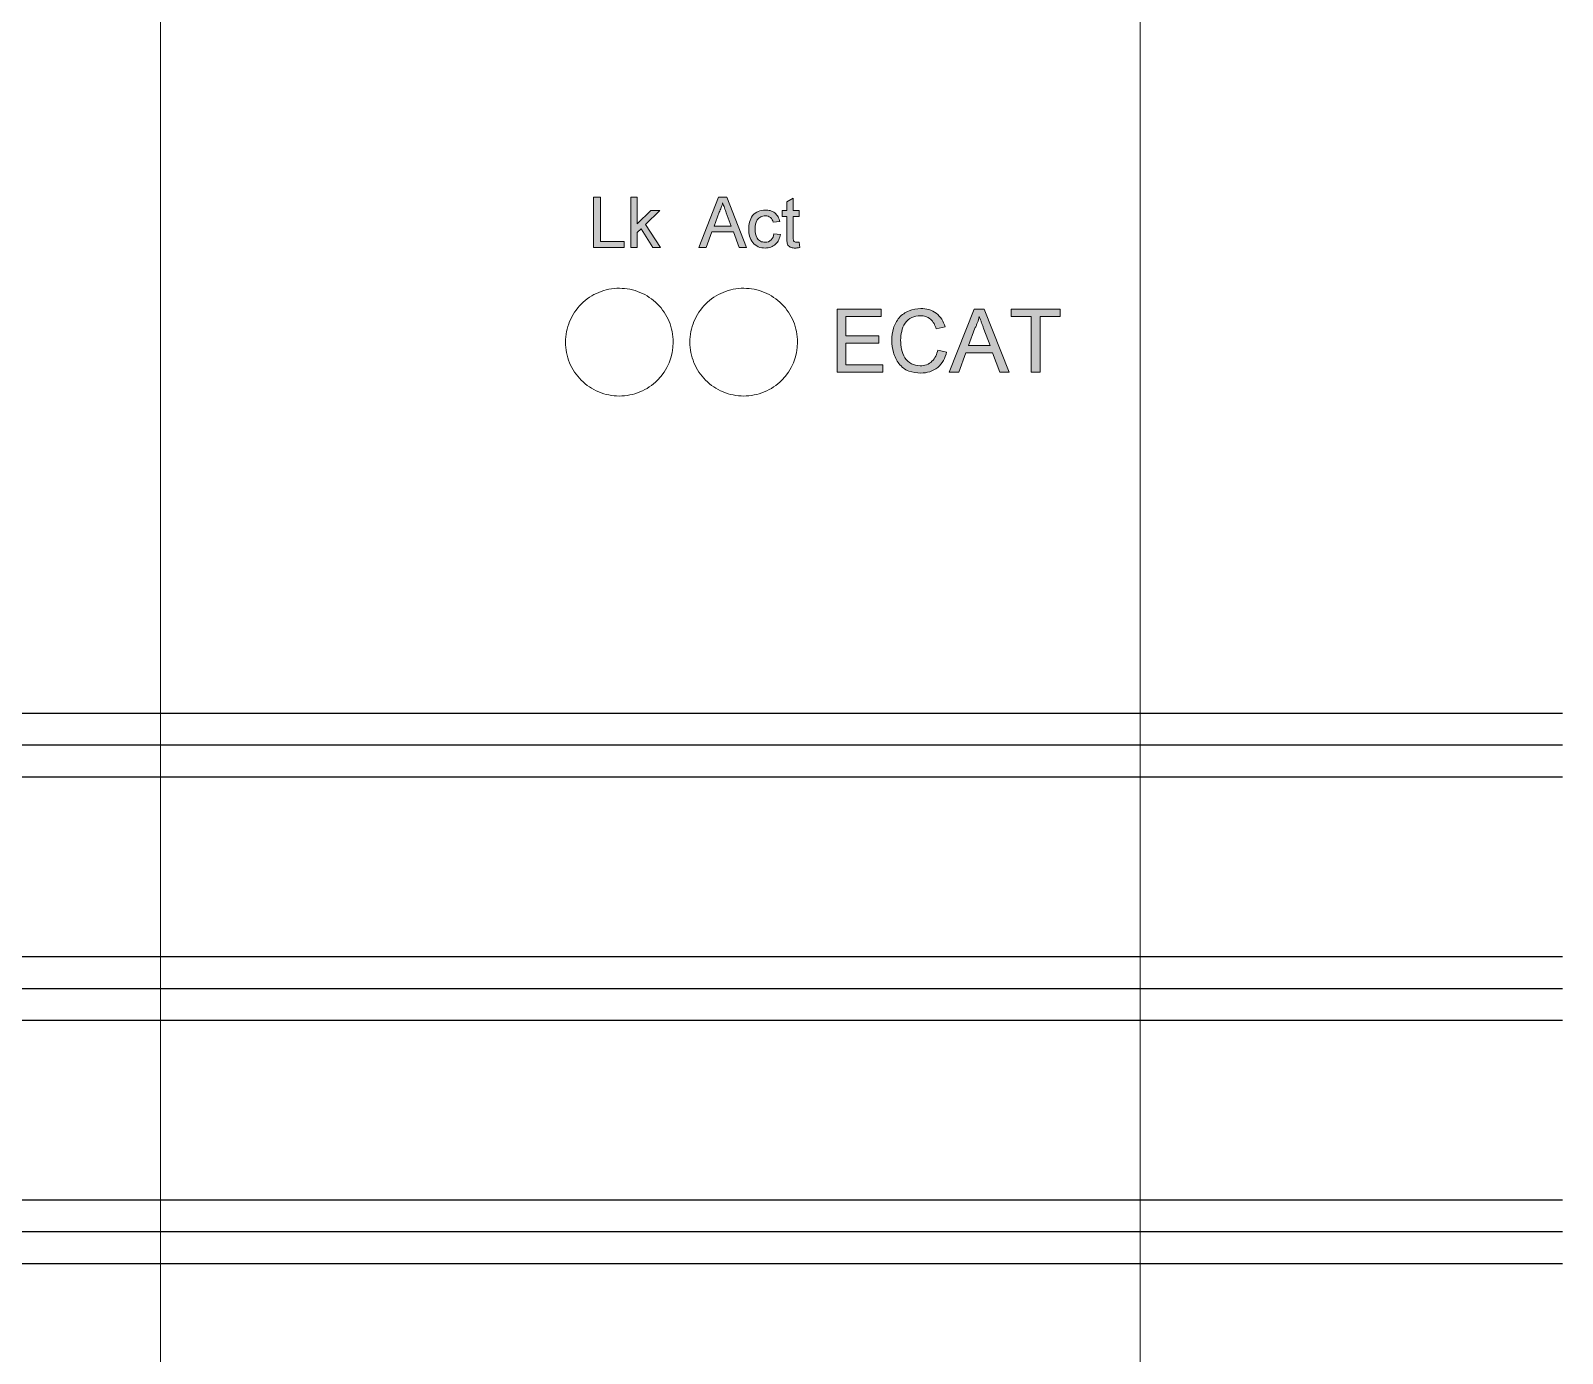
# Model space of a CAD drawing. Header units: millimetres. Extents: x 661 to 1125, y 84 to 277.
# Drawn here: x 1093.96 to 1125.24, y 181.64 to 208.65 of the extents above; entities that cross this region are included whole.
import ezdxf

# ---------------------------------------------------------------- set-up
doc = ezdxf.new("R2010")
doc.units = ezdxf.units.MM

# ---------------------------------------------------------------- blocks, each defined once
blk = doc.blocks.new('D')
h = blk.add_hatch(color=6)
h.paths.add_polyline_path([(1111.333, 202.958), (1110.428, 202.958), (1110.428, 201.674), (1111.366, 201.674), (1111.366, 201.822), (1110.609, 201.822), (1110.609, 202.267), (1111.284, 202.267), (1111.284, 202.415), (1110.609, 202.415), (1110.609, 202.81), (1111.333, 202.81)])
h.paths.add_polyline_path([(1114.396, 201.674), (1114.577, 201.674), (1114.577, 202.81), (1114.988, 202.81), (1114.988, 202.958), (1113.984, 202.958), (1113.984, 202.81), (1114.396, 202.81)])
edge = h.paths.add_edge_path(flags=16)
edge.add_spline(control_points=[(1113.246, 202.573), (1113.255, 202.592), (1113.265, 202.611), (1113.274, 202.63), (1113.282, 202.649), (1113.29, 202.669), (1113.298, 202.689), (1113.312, 202.728), (1113.324, 202.769), (1113.334, 202.81)], knot_values=[0, 0, 0, 0, 0.000063, 0.000063, 0.000063, 0.000127, 0.000127, 0.000127, 0.000254, 0.000254, 0.000254, 0.000254], degree=3, periodic=0)
edge.add_spline(control_points=[(1113.334, 202.81), (1113.341, 202.789), (1113.35, 202.768), (1113.357, 202.746), (1113.365, 202.725), (1113.373, 202.704), (1113.381, 202.683), (1113.389, 202.661), (1113.397, 202.64), (1113.404, 202.619), (1113.412, 202.598), (1113.42, 202.576), (1113.428, 202.555)], knot_values=[0, 0, 0, 0, 0.000068, 0.000068, 0.000068, 0.000136, 0.000136, 0.000136, 0.000204, 0.000204, 0.000204, 0.000272, 0.000272, 0.000272, 0.000272], degree=3, periodic=0)
edge.add_line((1113.428, 202.555), (1113.553, 202.217))
edge.add_line((1113.553, 202.217), (1113.115, 202.217))
edge.add_line((1113.115, 202.217), (1113.246, 202.573))
h.paths.add_polyline_path([(1112.722, 201.674), (1112.914, 201.674), (1113.06, 202.069), (1113.607, 202.069), (1113.754, 201.674), (1113.946, 201.674), (1113.436, 202.958), (1113.232, 202.958)])
edge = h.paths.add_edge_path()
edge.add_spline(control_points=[(1112.486, 202.127), (1112.476, 202.085), (1112.463, 202.043), (1112.426, 201.963), (1112.4, 201.927), (1112.336, 201.866), (1112.298, 201.843), (1112.214, 201.812), (1112.17, 201.807), (1112.126, 201.806)], knot_values=[0, 0, 0, 0, 0.25, 0.25, 0.5, 0.5, 0.75, 0.75, 1, 1, 1, 1], degree=3, periodic=0)
edge.add_spline(control_points=[(1112.126, 201.806), (1112.064, 201.807), (1112.003, 201.82), (1111.893, 201.876), (1111.845, 201.918), (1111.779, 202.022), (1111.759, 202.082), (1111.734, 202.202), (1111.73, 202.265), (1111.728, 202.327)], knot_values=[0, 0, 0, 0, 0.25, 0.25, 0.5, 0.5, 0.75, 0.75, 1, 1, 1, 1], degree=3, periodic=0)
edge.add_spline(control_points=[(1111.728, 202.327), (1111.73, 202.387), (1111.735, 202.447), (1111.763, 202.565), (1111.782, 202.623), (1111.852, 202.724), (1111.899, 202.764), (1112.008, 202.816), (1112.069, 202.826), (1112.13, 202.827)], knot_values=[0, 0, 0, 0, 0.25, 0.25, 0.5, 0.5, 0.75, 0.75, 1, 1, 1, 1], degree=3, periodic=0)
edge.add_spline(control_points=[(1112.13, 202.827), (1112.168, 202.826), (1112.205, 202.822), (1112.277, 202.799), (1112.311, 202.781), (1112.397, 202.706), (1112.43, 202.635), (1112.453, 202.563)], knot_values=[0, 0, 0, 0, 0.25, 0.25, 0.5, 0.5, 1, 1, 1, 1], degree=3, periodic=0)
edge.add_line((1112.453, 202.563), (1112.634, 202.602))
edge.add_spline(control_points=[(1112.634, 202.602), (1112.618, 202.655), (1112.597, 202.707), (1112.538, 202.801), (1112.499, 202.843), (1112.41, 202.911), (1112.36, 202.937), (1112.252, 202.968), (1112.195, 202.974), (1112.139, 202.975)], knot_values=[0, 0, 0, 0, 0.25, 0.25, 0.5, 0.5, 0.75, 0.75, 1, 1, 1, 1], degree=3, periodic=0)
edge.add_spline(control_points=[(1112.139, 202.975), (1112.056, 202.973), (1111.976, 202.961), (1111.822, 202.897), (1111.752, 202.849), (1111.644, 202.724), (1111.605, 202.649), (1111.557, 202.492), (1111.549, 202.409), (1111.547, 202.326)], knot_values=[0, 0, 0, 0, 0.25, 0.25, 0.5, 0.5, 0.75, 0.75, 1, 1, 1, 1], degree=3, periodic=0)
edge.add_spline(control_points=[(1111.547, 202.326), (1111.549, 202.241), (1111.559, 202.158), (1111.605, 201.995), (1111.64, 201.916), (1111.745, 201.782), (1111.814, 201.729), (1111.972, 201.668), (1112.058, 201.659), (1112.143, 201.658)], knot_values=[0, 0, 0, 0, 0.25, 0.25, 0.5, 0.5, 0.75, 0.75, 1, 1, 1, 1], degree=3, periodic=0)
edge.add_spline(control_points=[(1112.143, 201.658), (1112.204, 201.659), (1112.265, 201.666), (1112.382, 201.703), (1112.437, 201.733), (1112.532, 201.813), (1112.571, 201.861), (1112.631, 201.968), (1112.651, 202.026), (1112.667, 202.085)], knot_values=[0, 0, 0, 0, 0.25, 0.25, 0.5, 0.5, 0.75, 0.75, 1, 1, 1, 1], degree=3, periodic=0)
edge.add_line((1112.667, 202.085), (1112.486, 202.127))
edge = h.paths.add_edge_path()
edge.add_line((1109.534, 205.23), (1109.402, 205.156))
edge.add_line((1109.402, 205.156), (1109.402, 204.973))
edge.add_line((1109.402, 204.973), (1109.31, 204.973))
edge.add_line((1109.31, 204.973), (1109.31, 204.854))
edge.add_line((1109.31, 204.854), (1109.402, 204.854))
edge.add_line((1109.402, 204.854), (1109.402, 204.433))
edge.add_spline(control_points=[(1109.402, 204.433), (1109.402, 204.405), (1109.403, 204.378), (1109.407, 204.322), (1109.411, 204.294), (1109.441, 204.247), (1109.465, 204.23), (1109.517, 204.211), (1109.545, 204.21), (1109.573, 204.209)], knot_values=[0, 0, 0, 0, 0.25, 0.25, 0.5, 0.5, 0.75, 0.75, 1, 1, 1, 1], degree=3, periodic=0)
edge.add_spline(control_points=[(1109.573, 204.209), (1109.581, 204.209), (1109.589, 204.209), (1109.596, 204.21), (1109.604, 204.21), (1109.612, 204.211), (1109.62, 204.212), (1109.635, 204.214), (1109.651, 204.217), (1109.666, 204.22)], knot_values=[0, 0, 0, 0, 0.000023, 0.000023, 0.000023, 0.000047, 0.000047, 0.000047, 0.000094, 0.000094, 0.000094, 0.000094], degree=3, periodic=0)
edge.add_line((1109.666, 204.22), (1109.653, 204.331))
edge.add_spline(control_points=[(1109.653, 204.331), (1109.648, 204.33), (1109.644, 204.33), (1109.64, 204.329), (1109.635, 204.329), (1109.631, 204.329), (1109.627, 204.328), (1109.618, 204.328), (1109.61, 204.328), (1109.601, 204.327)], knot_values=[0, 0, 0, 0, 0.000013, 0.000013, 0.000013, 0.000026, 0.000026, 0.000026, 0.000052, 0.000052, 0.000052, 0.000052], degree=3, periodic=0)
edge.add_spline(control_points=[(1109.601, 204.327), (1109.589, 204.328), (1109.577, 204.328), (1109.555, 204.338), (1109.546, 204.347), (1109.536, 204.369), (1109.536, 204.381), (1109.534, 204.405), (1109.534, 204.416), (1109.534, 204.428)], knot_values=[0, 0, 0, 0, 0.25, 0.25, 0.5, 0.5, 0.75, 0.75, 1, 1, 1, 1], degree=3, periodic=0)
edge.add_line((1109.534, 204.428), (1109.534, 204.854))
edge.add_line((1109.534, 204.854), (1109.653, 204.854))
edge.add_line((1109.653, 204.854), (1109.653, 204.973))
edge.add_line((1109.653, 204.973), (1109.534, 204.973))
edge.add_line((1109.534, 204.973), (1109.534, 205.23))
h.paths.add_polyline_path([(1106.349, 205.249), (1106.217, 205.249), (1106.217, 204.222), (1106.349, 204.222), (1106.349, 204.526), (1106.425, 204.6), (1106.667, 204.222), (1106.821, 204.222), (1106.519, 204.692), (1106.808, 204.973), (1106.624, 204.973), (1106.349, 204.704)])
h.paths.add_polyline_path([(1105.451, 204.222), (1106.083, 204.222), (1106.083, 204.341), (1105.596, 204.341), (1105.596, 205.249), (1105.451, 205.249)])
h.paths.add_polyline_path([(1107.602, 204.222), (1107.756, 204.222), (1107.873, 204.538), (1108.311, 204.538), (1108.428, 204.222), (1108.581, 204.222), (1108.174, 205.249), (1108.01, 205.249)])
edge = h.paths.add_edge_path(flags=16)
edge.add_line((1107.917, 204.657), (1108.022, 204.941))
edge.add_spline(control_points=[(1108.022, 204.941), (1108.029, 204.956), (1108.037, 204.971), (1108.044, 204.987), (1108.051, 205.002), (1108.057, 205.018), (1108.063, 205.034), (1108.075, 205.065), (1108.084, 205.098), (1108.092, 205.131)], knot_values=[0, 0, 0, 0, 0.000051, 0.000051, 0.000051, 0.000102, 0.000102, 0.000102, 0.000203, 0.000203, 0.000203, 0.000203], degree=3, periodic=0)
edge.add_spline(control_points=[(1108.092, 205.131), (1108.098, 205.114), (1108.105, 205.097), (1108.111, 205.08), (1108.117, 205.063), (1108.123, 205.046), (1108.13, 205.029), (1108.136, 205.012), (1108.142, 204.995), (1108.149, 204.978), (1108.155, 204.961), (1108.161, 204.944), (1108.167, 204.927)], knot_values=[0, 0, 0, 0, 0.000054, 0.000054, 0.000054, 0.000109, 0.000109, 0.000109, 0.000163, 0.000163, 0.000163, 0.000218, 0.000218, 0.000218, 0.000218], degree=3, periodic=0)
edge.add_line((1108.167, 204.927), (1108.267, 204.657))
edge.add_line((1108.267, 204.657), (1107.917, 204.657))
edge = h.paths.add_edge_path()
edge.add_spline(control_points=[(1109.257, 204.749), (1109.25, 204.783), (1109.241, 204.816), (1109.207, 204.877), (1109.185, 204.904), (1109.13, 204.947), (1109.098, 204.963), (1109.031, 204.982), (1108.997, 204.985), (1108.962, 204.986)], knot_values=[0, 0, 0, 0, 0.25, 0.25, 0.5, 0.5, 0.75, 0.75, 1, 1, 1, 1], degree=3, periodic=0)
edge.add_spline(control_points=[(1108.962, 204.986), (1108.913, 204.984), (1108.865, 204.977), (1108.775, 204.938), (1108.734, 204.909), (1108.674, 204.833), (1108.655, 204.787), (1108.63, 204.693), (1108.626, 204.643), (1108.625, 204.595)], knot_values=[0, 0, 0, 0, 0.25, 0.25, 0.5, 0.5, 0.75, 0.75, 1, 1, 1, 1], degree=3, periodic=0)
edge.add_spline(control_points=[(1108.625, 204.595), (1108.626, 204.546), (1108.63, 204.498), (1108.655, 204.404), (1108.675, 204.36), (1108.737, 204.285), (1108.776, 204.254), (1108.865, 204.217), (1108.914, 204.21), (1108.962, 204.209)], knot_values=[0, 0, 0, 0, 0.25, 0.25, 0.5, 0.5, 0.75, 0.75, 1, 1, 1, 1], degree=3, periodic=0)
edge.add_spline(control_points=[(1108.962, 204.209), (1109, 204.21), (1109.038, 204.214), (1109.11, 204.24), (1109.143, 204.26), (1109.199, 204.311), (1109.222, 204.342), (1109.254, 204.411), (1109.264, 204.448), (1109.271, 204.485)], knot_values=[0, 0, 0, 0, 0.25, 0.25, 0.5, 0.5, 0.75, 0.75, 1, 1, 1, 1], degree=3, periodic=0)
edge.add_line((1109.271, 204.485), (1109.139, 204.499))
edge.add_spline(control_points=[(1109.139, 204.499), (1109.132, 204.453), (1109.117, 204.407), (1109.051, 204.343), (1109.004, 204.328), (1108.958, 204.327)], knot_values=[0, 0, 0, 0, 0.5, 0.5, 1, 1, 1, 1], degree=3, periodic=0)
edge.add_spline(control_points=[(1108.958, 204.327), (1108.926, 204.328), (1108.894, 204.334), (1108.837, 204.364), (1108.813, 204.386), (1108.763, 204.468), (1108.758, 204.534), (1108.757, 204.598)], knot_values=[0, 0, 0, 0, 0.25, 0.25, 0.5, 0.5, 1, 1, 1, 1], degree=3, periodic=0)
edge.add_spline(control_points=[(1108.757, 204.598), (1108.758, 204.662), (1108.764, 204.728), (1108.817, 204.809), (1108.841, 204.832), (1108.898, 204.861), (1108.931, 204.867), (1108.963, 204.867)], knot_values=[0, 0, 0, 0, 0.5, 0.5, 0.75, 0.75, 1, 1, 1, 1], degree=3, periodic=0)
edge.add_spline(control_points=[(1108.963, 204.867), (1109.001, 204.866), (1109.039, 204.856), (1109.099, 204.808), (1109.115, 204.772), (1109.126, 204.736)], knot_values=[0, 0, 0, 0, 0.5, 0.5, 1, 1, 1, 1], degree=3, periodic=0)
edge.add_line((1109.126, 204.736), (1109.257, 204.749))
at = {"color": 6, "linetype": 'Continuous', "lineweight": 15}
for p, q in [((1096.607, 239.48), (1096.607, 107.586)), ((1116.617, 239.48), (1116.617, 107.586)), ((1105.596, 205.249), (1105.451, 205.249)), ((1105.451, 205.249), (1105.451, 204.222)), ((1105.596, 204.341), (1105.596, 205.249)), ((1106.349, 205.249), (1106.217, 205.249)), ((1106.217, 205.249), (1106.217, 204.222)), ((1106.349, 204.704), (1106.349, 205.249)), ((1108.01, 205.249), (1107.602, 204.222)), ((1108.174, 205.249), (1108.01, 205.249)), ((1108.581, 204.222), (1108.174, 205.249)), ((1106.624, 204.973), (1106.349, 204.704)), ((1106.519, 204.692), (1106.808, 204.973)), ((1106.808, 204.973), (1106.624, 204.973)), ((1107.917, 204.657), (1108.022, 204.941)), ((1109.402, 204.973), (1109.31, 204.973)), ((1109.31, 204.973), (1109.31, 204.854)), ((1109.534, 205.23), (1109.402, 205.156)), ((1109.402, 205.156), (1109.402, 204.973)), ((1109.534, 204.973), (1109.534, 205.23)), ((1109.653, 204.973), (1109.534, 204.973)), ((1109.653, 204.854), (1109.653, 204.973)), ((1106.821, 204.222), (1106.519, 204.692)), ((1108.267, 204.657), (1107.917, 204.657)), ((1108.167, 204.927), (1108.267, 204.657)), ((1109.126, 204.736), (1109.257, 204.749)), ((1109.31, 204.854), (1109.402, 204.854)), ((1109.402, 204.854), (1109.402, 204.433)), ((1109.534, 204.428), (1109.534, 204.854)), ((1109.534, 204.854), (1109.653, 204.854)), ((1106.083, 204.341), (1105.596, 204.341)), ((1106.083, 204.222), (1106.083, 204.341)), ((1106.349, 204.526), (1106.425, 204.6)), ((1106.349, 204.222), (1106.349, 204.526)), ((1106.425, 204.6), (1106.667, 204.222)), ((1107.756, 204.222), (1107.873, 204.538)), ((1107.873, 204.538), (1108.311, 204.538)), ((1108.311, 204.538), (1108.428, 204.222)), ((1109.271, 204.485), (1109.139, 204.499)), ((1109.666, 204.22), (1109.653, 204.331)), ((1105.451, 204.222), (1106.083, 204.222)), ((1106.217, 204.222), (1106.349, 204.222)), ((1106.667, 204.222), (1106.821, 204.222)), ((1107.602, 204.222), (1107.756, 204.222)), ((1108.428, 204.222), (1108.581, 204.222)), ((1111.333, 202.958), (1110.428, 202.958)), ((1110.428, 202.958), (1110.428, 201.674)), ((1110.609, 202.81), (1111.333, 202.81)), ((1110.609, 202.415), (1110.609, 202.81)), ((1111.333, 202.81), (1111.333, 202.958)), ((1113.232, 202.958), (1112.722, 201.674)), ((1113.436, 202.958), (1113.232, 202.958)), ((1113.946, 201.674), (1113.436, 202.958)), ((1113.984, 202.958), (1113.984, 202.81)), ((1114.988, 202.958), (1113.984, 202.958)), ((1113.984, 202.81), (1114.396, 202.81)), ((1114.396, 202.81), (1114.396, 201.674)), ((1114.577, 201.674), (1114.577, 202.81)), ((1114.577, 202.81), (1114.988, 202.81)), ((1114.988, 202.81), (1114.988, 202.958)), ((1112.453, 202.563), (1112.634, 202.602)), ((1113.115, 202.217), (1113.246, 202.573)), ((1113.428, 202.555), (1113.553, 202.217)), ((1111.284, 202.415), (1110.609, 202.415)), ((1110.609, 202.267), (1111.284, 202.267)), ((1110.609, 201.822), (1110.609, 202.267)), ((1111.284, 202.267), (1111.284, 202.415)), ((1112.667, 202.085), (1112.486, 202.127)), ((1113.553, 202.217), (1113.115, 202.217)), ((1111.366, 201.822), (1110.609, 201.822)), ((1111.366, 201.674), (1111.366, 201.822)), ((1112.914, 201.674), (1113.06, 202.069)), ((1113.06, 202.069), (1113.607, 202.069)), ((1113.607, 202.069), (1113.754, 201.674)), ((1110.428, 201.674), (1111.366, 201.674)), ((1112.722, 201.674), (1112.914, 201.674)), ((1113.754, 201.674), (1113.946, 201.674)), ((1114.396, 201.674), (1114.577, 201.674))]:
    blk.add_line(p, q, dxfattribs=at)
for p, q in [((950.806, 194.714), (1125.244, 194.714)), ((950.806, 194.064), (1125.244, 194.064)), ((950.806, 193.414), (1125.244, 193.414)), ((950.806, 189.744), (1125.244, 189.744)), ((950.806, 189.094), (1125.244, 189.094)), ((950.806, 188.444), (1125.244, 188.444)), ((1012.175, 184.778), (1125.244, 184.778)), ((1012.175, 184.128), (1125.244, 184.128)), ((1012.175, 183.478), (1125.244, 183.478))]:
    blk.add_line(p, q)
for points, knots in [([(1108.022, 204.941), (1108.029, 204.956), (1108.037, 204.971), (1108.044, 204.987), (1108.051, 205.002), (1108.057, 205.018), (1108.063, 205.034), (1108.075, 205.065), (1108.084, 205.098), (1108.092, 205.131)], [0, 0, 0, 0, 0.0000507697, 0.0000507697, 0.0000507697, 0.0001015823, 0.0001015823, 0.0001015823, 0.0002032139, 0.0002032139, 0.0002032139, 0.0002032139]), ([(1108.092, 205.131), (1108.098, 205.114), (1108.105, 205.097), (1108.111, 205.08), (1108.117, 205.063), (1108.123, 205.046), (1108.13, 205.029), (1108.136, 205.012), (1108.142, 204.995), (1108.149, 204.978), (1108.155, 204.961), (1108.161, 204.944), (1108.167, 204.927)], [0, 0, 0, 0, 0.0000544734, 0.0000544734, 0.0000544734, 0.0001089437, 0.0001089437, 0.0001089437, 0.000163416, 0.000163416, 0.000163416, 0.0002178882, 0.0002178882, 0.0002178882, 0.0002178882]), ([(1108.962, 204.986), (1108.913, 204.984), (1108.865, 204.977), (1108.775, 204.938), (1108.734, 204.909), (1108.674, 204.833), (1108.655, 204.787), (1108.63, 204.693), (1108.626, 204.643), (1108.625, 204.595)], [0, 0, 0, 0, 0.25, 0.25, 0.5, 0.5, 0.75, 0.75, 1, 1, 1, 1]), ([(1109.257, 204.749), (1109.25, 204.783), (1109.241, 204.816), (1109.207, 204.877), (1109.185, 204.904), (1109.13, 204.947), (1109.098, 204.963), (1109.031, 204.982), (1108.997, 204.985), (1108.962, 204.986)], [0, 0, 0, 0, 0.25, 0.25, 0.5, 0.5, 0.75, 0.75, 1, 1, 1, 1]), ([(1108.757, 204.598), (1108.758, 204.662), (1108.764, 204.728), (1108.817, 204.809), (1108.841, 204.832), (1108.898, 204.861), (1108.931, 204.867), (1108.963, 204.867)], [0, 0, 0, 0, 0.5, 0.5, 0.75, 0.75, 1, 1, 1, 1]), ([(1108.963, 204.867), (1109.001, 204.866), (1109.039, 204.856), (1109.099, 204.808), (1109.115, 204.772), (1109.126, 204.736)], [0, 0, 0, 0, 0.5, 0.5, 1, 1, 1, 1]), ([(1108.625, 204.595), (1108.626, 204.546), (1108.63, 204.498), (1108.655, 204.404), (1108.675, 204.36), (1108.737, 204.285), (1108.776, 204.254), (1108.865, 204.217), (1108.914, 204.21), (1108.962, 204.209)], [0, 0, 0, 0, 0.25, 0.25, 0.5, 0.5, 0.75, 0.75, 1, 1, 1, 1]), ([(1108.958, 204.327), (1108.926, 204.328), (1108.894, 204.334), (1108.837, 204.364), (1108.813, 204.386), (1108.763, 204.468), (1108.758, 204.534), (1108.757, 204.598)], [0, 0, 0, 0, 0.25, 0.25, 0.5, 0.5, 1, 1, 1, 1]), ([(1109.139, 204.499), (1109.132, 204.453), (1109.117, 204.407), (1109.051, 204.343), (1109.004, 204.328), (1108.958, 204.327)], [0, 0, 0, 0, 0.5, 0.5, 1, 1, 1, 1]), ([(1108.962, 204.209), (1109, 204.21), (1109.038, 204.214), (1109.11, 204.24), (1109.143, 204.26), (1109.199, 204.311), (1109.222, 204.342), (1109.254, 204.411), (1109.264, 204.448), (1109.271, 204.485)], [0, 0, 0, 0, 0.25, 0.25, 0.5, 0.5, 0.75, 0.75, 1, 1, 1, 1]), ([(1109.402, 204.433), (1109.402, 204.405), (1109.403, 204.378), (1109.407, 204.322), (1109.411, 204.294), (1109.441, 204.247), (1109.465, 204.23), (1109.517, 204.211), (1109.545, 204.21), (1109.573, 204.209)], [0, 0, 0, 0, 0.25, 0.25, 0.5, 0.5, 0.75, 0.75, 1, 1, 1, 1]), ([(1109.601, 204.327), (1109.589, 204.328), (1109.577, 204.328), (1109.555, 204.338), (1109.546, 204.347), (1109.536, 204.369), (1109.536, 204.381), (1109.534, 204.405), (1109.534, 204.416), (1109.534, 204.428)], [0, 0, 0, 0, 0.25, 0.25, 0.5, 0.5, 0.75, 0.75, 1, 1, 1, 1]), ([(1109.653, 204.331), (1109.648, 204.33), (1109.644, 204.33), (1109.64, 204.329), (1109.635, 204.329), (1109.631, 204.329), (1109.627, 204.328), (1109.618, 204.328), (1109.61, 204.328), (1109.601, 204.327)], [0, 0, 0, 0, 0.00001294764, 0.00001294764, 0.00001294764, 0.00002589638, 0.00002589638, 0.00002589638, 0.00005178555, 0.00005178555, 0.00005178555, 0.00005178555]), ([(1109.573, 204.209), (1109.581, 204.209), (1109.589, 204.209), (1109.596, 204.21), (1109.604, 204.21), (1109.612, 204.211), (1109.62, 204.212), (1109.635, 204.214), (1109.651, 204.217), (1109.666, 204.22)], [0, 0, 0, 0, 0.00002344645, 0.00002344645, 0.00002344645, 0.00004690055, 0.00004690055, 0.00004690055, 0.00009368144, 0.00009368144, 0.00009368144, 0.00009368144]), ([(1107.082, 202.288), (1107.082, 202.433), (1107.054, 202.576), (1106.943, 202.842), (1106.862, 202.964), (1106.659, 203.167), (1106.536, 203.249), (1106.271, 203.359), (1106.126, 203.388), (1105.839, 203.388), (1105.695, 203.36), (1105.428, 203.249), (1105.307, 203.169), (1105.102, 202.963), (1105.021, 202.842), (1104.911, 202.576), (1104.882, 202.432), (1104.882, 202.145), (1104.911, 202), (1105.02, 201.736), (1105.102, 201.613), (1105.305, 201.41), (1105.427, 201.328), (1105.693, 201.217), (1105.836, 201.188), (1106.126, 201.188), (1106.269, 201.216), (1106.536, 201.327), (1106.658, 201.408), (1106.963, 201.713), (1107.082, 201.997), (1107.082, 202.288)], [0, 0, 0, 0, 0.0625, 0.0625, 0.125, 0.125, 0.1875, 0.1875, 0.25, 0.25, 0.3125, 0.3125, 0.375, 0.375, 0.4375, 0.4375, 0.5, 0.5, 0.5625, 0.5625, 0.625, 0.625, 0.6875, 0.6875, 0.75, 0.75, 0.8125, 0.8125, 0.875, 0.875, 1, 1, 1, 1]), ([(1109.622, 202.288), (1109.622, 202.433), (1109.594, 202.576), (1109.483, 202.842), (1109.402, 202.964), (1109.199, 203.167), (1109.076, 203.249), (1108.811, 203.359), (1108.666, 203.388), (1108.379, 203.388), (1108.235, 203.36), (1107.968, 203.249), (1107.847, 203.169), (1107.642, 202.963), (1107.561, 202.842), (1107.451, 202.576), (1107.422, 202.432), (1107.422, 202.145), (1107.451, 202), (1107.56, 201.736), (1107.642, 201.613), (1107.845, 201.41), (1107.967, 201.328), (1108.233, 201.217), (1108.376, 201.188), (1108.666, 201.188), (1108.809, 201.216), (1109.076, 201.327), (1109.198, 201.408), (1109.503, 201.713), (1109.622, 201.997), (1109.622, 202.288)], [0, 0, 0, 0, 0.0625, 0.0625, 0.125, 0.125, 0.1875, 0.1875, 0.25, 0.25, 0.3125, 0.3125, 0.375, 0.375, 0.4375, 0.4375, 0.5, 0.5, 0.5625, 0.5625, 0.625, 0.625, 0.6875, 0.6875, 0.75, 0.75, 0.8125, 0.8125, 0.875, 0.875, 1, 1, 1, 1]), ([(1112.139, 202.975), (1112.056, 202.973), (1111.976, 202.961), (1111.822, 202.897), (1111.752, 202.849), (1111.644, 202.724), (1111.605, 202.649), (1111.557, 202.492), (1111.549, 202.409), (1111.547, 202.326)], [0, 0, 0, 0, 0.25, 0.25, 0.5, 0.5, 0.75, 0.75, 1, 1, 1, 1]), ([(1111.728, 202.327), (1111.73, 202.387), (1111.735, 202.447), (1111.763, 202.565), (1111.782, 202.623), (1111.852, 202.724), (1111.899, 202.764), (1112.008, 202.816), (1112.069, 202.826), (1112.13, 202.827)], [0, 0, 0, 0, 0.25, 0.25, 0.5, 0.5, 0.75, 0.75, 1, 1, 1, 1]), ([(1112.13, 202.827), (1112.168, 202.826), (1112.205, 202.822), (1112.277, 202.799), (1112.311, 202.781), (1112.397, 202.706), (1112.43, 202.635), (1112.453, 202.563)], [0, 0, 0, 0, 0.25, 0.25, 0.5, 0.5, 1, 1, 1, 1]), ([(1112.634, 202.602), (1112.618, 202.655), (1112.597, 202.707), (1112.538, 202.801), (1112.499, 202.843), (1112.41, 202.911), (1112.36, 202.937), (1112.252, 202.968), (1112.195, 202.974), (1112.139, 202.975)], [0, 0, 0, 0, 0.25, 0.25, 0.5, 0.5, 0.75, 0.75, 1, 1, 1, 1]), ([(1113.246, 202.573), (1113.255, 202.592), (1113.265, 202.611), (1113.274, 202.63), (1113.282, 202.649), (1113.29, 202.669), (1113.298, 202.689), (1113.312, 202.728), (1113.324, 202.769), (1113.334, 202.81)], [0, 0, 0, 0, 0.0000634621, 0.0000634621, 0.0000634621, 0.0001269779, 0.0001269779, 0.0001269779, 0.0002540533, 0.0002540533, 0.0002540533, 0.0002540533]), ([(1113.334, 202.81), (1113.341, 202.789), (1113.35, 202.768), (1113.357, 202.746), (1113.365, 202.725), (1113.373, 202.704), (1113.381, 202.683), (1113.389, 202.661), (1113.397, 202.64), (1113.404, 202.619), (1113.412, 202.598), (1113.42, 202.576), (1113.428, 202.555)], [0, 0, 0, 0, 0.0000681015, 0.0000681015, 0.0000681015, 0.000136199, 0.000136199, 0.000136199, 0.000204299, 0.000204299, 0.000204299, 0.000272399, 0.000272399, 0.000272399, 0.000272399]), ([(1111.547, 202.326), (1111.549, 202.241), (1111.559, 202.158), (1111.605, 201.995), (1111.64, 201.916), (1111.745, 201.782), (1111.814, 201.729), (1111.972, 201.668), (1112.058, 201.659), (1112.143, 201.658)], [0, 0, 0, 0, 0.25, 0.25, 0.5, 0.5, 0.75, 0.75, 1, 1, 1, 1]), ([(1112.126, 201.806), (1112.064, 201.807), (1112.003, 201.82), (1111.893, 201.876), (1111.845, 201.918), (1111.779, 202.022), (1111.759, 202.082), (1111.734, 202.202), (1111.73, 202.265), (1111.728, 202.327)], [0, 0, 0, 0, 0.25, 0.25, 0.5, 0.5, 0.75, 0.75, 1, 1, 1, 1]), ([(1112.486, 202.127), (1112.476, 202.085), (1112.463, 202.043), (1112.426, 201.963), (1112.4, 201.927), (1112.336, 201.866), (1112.298, 201.843), (1112.214, 201.812), (1112.17, 201.807), (1112.126, 201.806)], [0, 0, 0, 0, 0.25, 0.25, 0.5, 0.5, 0.75, 0.75, 1, 1, 1, 1]), ([(1112.143, 201.658), (1112.204, 201.659), (1112.265, 201.666), (1112.382, 201.703), (1112.437, 201.733), (1112.532, 201.813), (1112.571, 201.861), (1112.631, 201.968), (1112.651, 202.026), (1112.667, 202.085)], [0, 0, 0, 0, 0.25, 0.25, 0.5, 0.5, 0.75, 0.75, 1, 1, 1, 1])]:
    blk.add_open_spline(points, degree=3, knots=knots, dxfattribs=at)

msp = doc.modelspace()

# ---------------------------------------------------------------- block references
msp.add_blockref('D', (0, 0))

doc.saveas('drawing.dxf')
